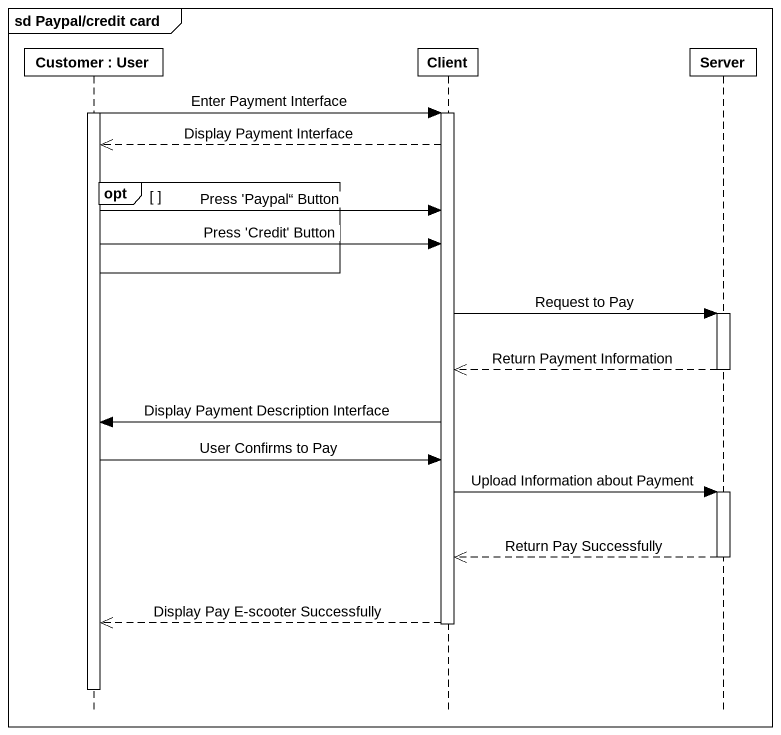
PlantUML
@startuml
mainframe sd Paypal/credit card
hide footbox
participant "Customer : User" as Customer
participant Client
participant Server

activate Customer
Customer -> Client : Enter Payment Interface
activate Client
Client -->> Customer : Display Payment Interface
opt
  Customer -> Client : Press 'Paypal“ Button
  Customer -> Client : Press 'Credit' Button
end
Client -> Server : Request to Pay
activate Server
Server -->> Client : Return Payment Information
deactivate Server
Client -> Customer : Display Payment Description Interface
Customer -> Client : User Confirms to Pay
Client -> Server : Upload Information about Payment
activate Server
Server -->> Client : Return Pay Successfully
deactivate Server
Client -->> Customer : Display Pay E-scooter Successfully
deactivate Client
deactivate Customer
@enduml
